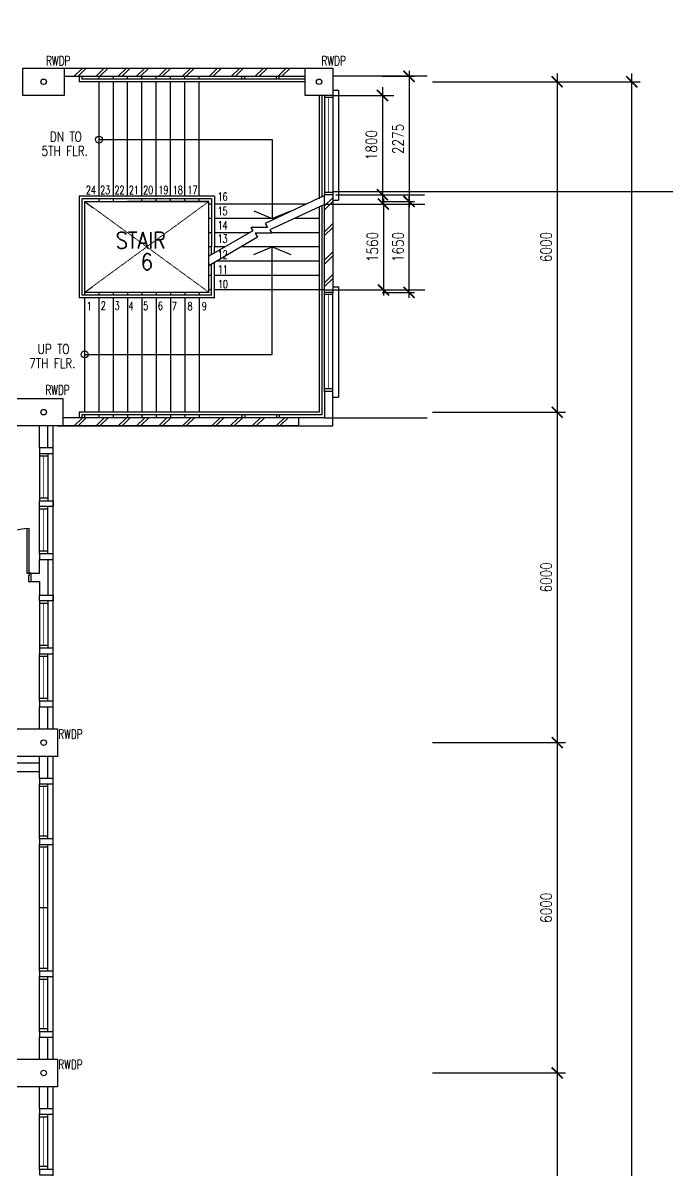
# Model space of a CAD drawing. Extents: x 2687779 to 2997471, y -863049 to -631414.
# Drawn here: x 2781841 to 2793531, y -804187 to -783355 of the extents above; entities that cross this region are included whole.
import ezdxf

# ---------------------------------------------------------------- set-up
doc = ezdxf.new("R2010")
doc.units = 0
doc.header["$LTSCALE"] = 10
doc.header["$MEASUREMENT"] = 0
doc.header["$PDMODE"] = 34
doc.linetypes.add('HIDDEN', pattern=[0.375, 0.25, -0.125])
doc.layers.get('0').update_dxf_attribs({"linetype": 'CONTINUOUS'})
doc.layers.get('DEFPOINTS').update_dxf_attribs({"linetype": 'CONTINUOUS'})
for name, color, linetype in [('COL', 3, 'CONTINUOUS'), ('DIM', 7, 'CONTINUOUS'), ('DR', 7, 'CONTINUOUS'), ('extension', 1, 'CONTINUOUS'), ('H', 1, 'CONTINUOUS'), ('hatch', 7, 'CONTINUOUS'), ('rail', 1, 'CONTINUOUS'), ('RWDP', 145, 'CONTINUOUS'), ('stair', 7, 'CONTINUOUS'), ('T50', 3, 'CONTINUOUS'), ('WALL', 2, 'CONTINUOUS'), ('WIN', 5, 'CONTINUOUS')]:
    doc.layers.add(name, color=color, linetype=linetype)
doc.styles.add('ROMANS', font='romans.shx', dxfattribs={"width": 0.8, "height": 100})
doc.styles.get("Standard").update_dxf_attribs({"font": 'ROMANS.SHX'})
doc.dimstyles.new('STANDARD$0', dxfattribs={"dimscale": 0, "dimtxt": 8, "dimasz": 6, "dimexe": 1, "dimexo": 1, "dimgap": 3, "dimtad": 1, "dimdec": 0, "dimlfac": -1, "dimrnd": 1, "dimzin": 0, "dimdsep": 46, "dimtxsty": 'Standard', "dimcen": 0, "dimclrd": 5, "dimclre": 250, "dimadec": 0, "dimazin": 0, "dimtfac": 1, "dimtdec": 4, "dimtofl": 0, "dimtmove": 0, "dimatfit": 3, "dimfxl": 1, "dimtolj": 1, "dimtzin": 0, "dimarcsym": 0})

# ---------------------------------------------------------------- blocks, each defined once
blk = doc.blocks.new('_ARCHTICK')
at = {"color": 0, "linetype": 'ByBlock', "const_width": 0.15}
blk.add_lwpolyline([(-0.5, -0.5), (0.5, 0.5)], dxfattribs=at)
blk = doc.blocks.new('*D183')
at = {"layer": 'DEFPOINTS', "color": 0, "transparency": 16777216}
for p in [(2789125, -784424), (2789125, -790424), (2791537, -790424)]:
    blk.add_point(p, dxfattribs=at)
at = {"layer": 'DIM', "color": 7, "lineweight": -2, "transparency": 16777216}
for p, q in [((2791537, -784274), (2791537, -790574)), ((2789275, -784424), (2791687, -784424)), ((2789275, -790424), (2791687, -790424))]:
    blk.add_line(p, q, dxfattribs=at)
at = {"layer": 'DIM', "color": 7, "lineweight": -2, "transparency": 16777216, "xscale": 200, "yscale": 200, "zscale": 200}
for p, rotation in [((2791537, -784424), 90), ((2791537, -790424), 270)]:
    blk.add_blockref('_ARCHTICK', p, dxfattribs=dict(at, rotation=rotation))
at = {"layer": 'DIM', "color": 7, "transparency": 16777216, "insert": (2791337, -787424), "char_height": 200, "attachment_point": 5, "rotation": 90, "style": 'ROMANS'}
blk.add_mtext('\\A1;6000', dxfattribs=at)
blk = doc.blocks.new('*D184')
at = {"layer": 'DEFPOINTS', "color": 0, "transparency": 16777216}
for p in [(2789125, -790424), (2789125, -796424), (2791537, -796424)]:
    blk.add_point(p, dxfattribs=at)
at = {"layer": 'DIM', "color": 7, "lineweight": -2, "transparency": 16777216}
for p, q in [((2791537, -790274), (2791537, -796574)), ((2789275, -790424), (2791687, -790424)), ((2789275, -796424), (2791687, -796424))]:
    blk.add_line(p, q, dxfattribs=at)
at = {"layer": 'DIM', "color": 7, "lineweight": -2, "transparency": 16777216, "xscale": 200, "yscale": 200, "zscale": 200}
for p, rotation in [((2791537, -790424), 90), ((2791537, -796424), 270)]:
    blk.add_blockref('_ARCHTICK', p, dxfattribs=dict(at, rotation=rotation))
at = {"layer": 'DIM', "color": 7, "transparency": 16777216, "insert": (2791337, -793424), "char_height": 200, "attachment_point": 5, "rotation": 90, "style": 'ROMANS'}
blk.add_mtext('\\A1;6000', dxfattribs=at)
blk = doc.blocks.new('*D185')
at = {"layer": 'DEFPOINTS', "color": 0, "transparency": 16777216}
for p in [(2789125, -796424), (2789125, -802424), (2791537, -802424)]:
    blk.add_point(p, dxfattribs=at)
at = {"layer": 'DIM', "color": 7, "lineweight": -2, "transparency": 16777216}
for p, q in [((2791537, -796274), (2791537, -802574)), ((2789275, -796424), (2791687, -796424)), ((2789275, -802424), (2791687, -802424))]:
    blk.add_line(p, q, dxfattribs=at)
at = {"layer": 'DIM', "color": 7, "lineweight": -2, "transparency": 16777216, "xscale": 200, "yscale": 200, "zscale": 200}
for p, rotation in [((2791537, -796424), 90), ((2791537, -802424), 270)]:
    blk.add_blockref('_ARCHTICK', p, dxfattribs=dict(at, rotation=rotation))
at = {"layer": 'DIM', "color": 7, "transparency": 16777216, "insert": (2791337, -799424), "char_height": 200, "attachment_point": 5, "rotation": 90, "style": 'ROMANS'}
blk.add_mtext('\\A1;6000', dxfattribs=at)
blk = doc.blocks.new('*D186')
at = {"layer": 'DEFPOINTS', "color": 0, "transparency": 16777216}
for p in [(2789125, -802424), (2789125, -808424), (2791537, -808424)]:
    blk.add_point(p, dxfattribs=at)
at = {"layer": 'DIM', "color": 7, "lineweight": -2, "transparency": 16777216}
for p, q in [((2791537, -802274), (2791537, -808574)), ((2789275, -802424), (2791687, -802424)), ((2789275, -808424), (2791687, -808424))]:
    blk.add_line(p, q, dxfattribs=at)
at = {"layer": 'DIM', "color": 7, "lineweight": -2, "transparency": 16777216, "xscale": 200, "yscale": 200, "zscale": 200}
for p, rotation in [((2791537, -802424), 90), ((2791537, -808424), 270)]:
    blk.add_blockref('_ARCHTICK', p, dxfattribs=dict(at, rotation=rotation))
at = {"layer": 'DIM', "color": 7, "transparency": 16777216, "insert": (2791337, -805424), "char_height": 200, "attachment_point": 5, "rotation": 90, "style": 'ROMANS'}
blk.add_mtext('\\A1;6000', dxfattribs=at)
blk = doc.blocks.new('*D192')
at = {"layer": 'DEFPOINTS', "color": 0, "transparency": 16777216}
for p in [(2789512, -784424), (2792893, -784424), (2789512, -838424)]:
    blk.add_point(p, dxfattribs=at)
at = {"layer": 'DIM', "color": 7, "lineweight": -2, "transparency": 16777216}
for p, q in [((2792893, -838574), (2792893, -784274)), ((2789662, -784424), (2793043, -784424)), ((2789662, -838424), (2793043, -838424))]:
    blk.add_line(p, q, dxfattribs=at)
at = {"layer": 'DIM', "color": 7, "lineweight": -2, "transparency": 16777216, "xscale": 200, "yscale": 200, "zscale": 200}
for p, rotation in [((2792893, -784424), 90), ((2792893, -838424), 270)]:
    blk.add_blockref('_ARCHTICK', p, dxfattribs=dict(at, rotation=rotation))
at = {"layer": 'DIM', "color": 7, "transparency": 16777216, "insert": (2792693, -811424), "char_height": 200, "attachment_point": 5, "rotation": 90, "style": 'ROMANS'}
blk.add_mtext('\\A1;54000', dxfattribs=at)
blk = doc.blocks.new('DR-900-B')
at = {"layer": 'DR'}
for p, q in [((0, 900), (-150, 900)), ((-150, 900), (-150, 860)), ((-150, 860), (-110, 860)), ((-110, 860), (-110, 850)), ((-110, 850), (0, 850)), ((0, 850), (0, 900)), ((-150, 40), (-970, 40)), ((-969, 80), (-150, 80)), ((-150, 80), (-150, 40)), ((-150, 40), (-110, 40)), ((-150, 0), (-150, 40)), ((0, 0), (-150, 0)), ((-110, 50), (0, 50)), ((-110, 40), (-110, 50)), ((0, 50), (0, 0))]:
    blk.add_line(p, q, dxfattribs=at)
blk.add_arc((-150, 40), 820, 90, 180, dxfattribs=at)
blk = doc.blocks.new('*D313')
at = {"layer": 'DEFPOINTS', "color": 0, "transparency": 16777216}
for p in [(2788258, -784324), (2788258, -786599), (2788849, -786599)]:
    blk.add_point(p, dxfattribs=at)
at = {"layer": 'DIM', "color": 7, "lineweight": -2, "transparency": 16777216}
for p, q in [((2788849, -784224), (2788849, -786699)), ((2788358, -784324), (2788949, -784324)), ((2788358, -786599), (2788949, -786599))]:
    blk.add_line(p, q, dxfattribs=at)
at = {"layer": 'DIM', "color": 7, "lineweight": -2, "transparency": 16777216, "xscale": 200, "yscale": 200, "zscale": 200}
for p, rotation in [((2788849, -784324), 90), ((2788849, -786599), 270)]:
    blk.add_blockref('_ARCHTICK', p, dxfattribs=dict(at, rotation=rotation))
at = {"layer": 'DIM', "color": 7, "transparency": 16777216, "insert": (2788649, -785462), "char_height": 200, "attachment_point": 5, "rotation": 90, "style": 'ROMANS'}
blk.add_mtext('\\A1;2275', dxfattribs=at)
blk = doc.blocks.new('*D314')
at = {"layer": 'DEFPOINTS', "color": 0, "transparency": 16777216}
for p in [(2788258, -786599), (2788849, -786599), (2788258, -788249)]:
    blk.add_point(p, dxfattribs=at)
at = {"layer": 'DIM', "color": 7, "lineweight": -2, "transparency": 16777216}
for p, q in [((2788849, -788349), (2788849, -786499)), ((2788358, -786599), (2788949, -786599)), ((2788358, -788249), (2788949, -788249))]:
    blk.add_line(p, q, dxfattribs=at)
at = {"layer": 'DIM', "color": 7, "lineweight": -2, "transparency": 16777216, "xscale": 200, "yscale": 200, "zscale": 200}
for p, rotation in [((2788849, -786599), 90), ((2788849, -788249), 270)]:
    blk.add_blockref('_ARCHTICK', p, dxfattribs=dict(at, rotation=rotation))
at = {"layer": 'DIM', "color": 7, "transparency": 16777216, "insert": (2788649, -787424), "char_height": 200, "attachment_point": 5, "rotation": 90, "style": 'ROMANS'}
blk.add_mtext('\\A1;1650', dxfattribs=at)
blk = doc.blocks.new('*D315')
at = {"color": 7, "lineweight": -2, "transparency": 16777216}
for p, q in [((2788384, -786544), (2788384, -788304)), ((2787958, -786644), (2788484, -786644)), ((2787958, -788204), (2788484, -788204))]:
    blk.add_line(p, q, dxfattribs=at)
at = {"layer": 'DEFPOINTS', "color": 0, "transparency": 16777216}
for p in [(2787858, -786644), (2787858, -788204), (2788384, -788204)]:
    blk.add_point(p, dxfattribs=at)
at = {"color": 7, "lineweight": -2, "transparency": 16777216, "xscale": 200, "yscale": 200, "zscale": 200}
for p, rotation in [((2788384, -786644), 90), ((2788384, -788204), 270)]:
    blk.add_blockref('_ARCHTICK', p, dxfattribs=dict(at, rotation=rotation))
at = {"color": 7, "transparency": 16777216, "insert": (2788184, -787424), "char_height": 200, "attachment_point": 5, "rotation": 90, "style": 'ROMANS'}
blk.add_mtext('\\A1;1560', dxfattribs=at)
blk = doc.blocks.new('*D316')
at = {"layer": 'DEFPOINTS', "color": 0, "linetype": 'Continuous', "transparency": 16777216}
for p in [(2787832, -784674), (2787832, -786474), (2788366, -786474)]:
    blk.add_point(p, dxfattribs=at)
at = {"layer": 'hatch', "color": 7, "linetype": 'Continuous', "lineweight": -2, "transparency": 16777216}
for p, q in [((2787982, -784674), (2788516, -784674)), ((2788366, -784524), (2788366, -786624)), ((2787982, -786474), (2788516, -786474))]:
    blk.add_line(p, q, dxfattribs=at)
at = {"layer": 'hatch', "color": 7, "linetype": 'Continuous', "lineweight": -2, "transparency": 16777216, "xscale": 200, "yscale": 200, "zscale": 200}
for p, rotation in [((2788366, -784674), 90), ((2788366, -786474), 270)]:
    blk.add_blockref('_ARCHTICK', p, dxfattribs=dict(at, rotation=rotation))
at = {"layer": 'hatch', "color": 7, "linetype": 'Continuous', "transparency": 16777216, "insert": (2788166, -785574), "char_height": 200, "attachment_point": 5, "rotation": 90, "style": 'ROMANS'}
blk.add_mtext('\\A1;1800', dxfattribs=at)

msp = doc.modelspace()

# ---------------------------------------------------------------- linework, layer by layer
for p, q in [((2786366.8, -785473.7), (2786366.8, -786904.1)), ((2786366.8, -789374.1), (2786366.8, -787424.1))]:
    msp.add_line(p, q)
at = {"color": 9}
for p, q in [((2782391.3, -796174.1), (2782391.3, -790674.1)), ((2782391.3, -802174.1), (2782391.3, -796674.1)), ((2782391.3, -808174.1), (2782391.3, -802674.1))]:
    msp.add_line(p, q, dxfattribs=at)
at = {"layer": 'COL'}
for points in [[(2781841.3, -784174.1), (2782591.3, -784174.1), (2782591.3, -784674.1), (2781841.3, -784674.1)], [(2781841.3, -784174.1), (2782591.3, -784174.1), (2782591.3, -784674.1), (2781841.3, -784674.1)], [(2786966.3, -784174.1), (2787466.3, -784174.1), (2787466.3, -784674.1), (2786966.3, -784674.1)], [(2781716.3, -790174.1), (2782566.3, -790174.1), (2782566.3, -790674.1), (2781716.3, -790674.1)], [(2781716.3, -790174.1), (2782566.3, -790174.1), (2782566.3, -790674.1), (2781716.3, -790674.1)], [(2781716.3, -796174.1), (2782466.3, -796174.1), (2782466.3, -796674.1), (2781716.3, -796674.1)], [(2781716.3, -802174.1), (2782466.3, -802174.1), (2782466.3, -802674.1), (2781716.3, -802674.1)]]:
    msp.add_lwpolyline(points, close=True, dxfattribs=at)
msp.add_lwpolyline([(2787316.3, -790049.1), (2787316.3, -790524.1), (2786841.3, -790524.1), (2786841.3, -790674.1), (2787466.3, -790674.1), (2787466.3, -790049.1), (2787316.3, -790049.1)], dxfattribs=at)
at = {"layer": 'extension'}
msp.add_line((2782466.3, -790674.1), (2787466.3, -790674.1), dxfattribs=at)
at = {"layer": 'H'}
for p, q in [((2782919.8, -784174.1), (2782769.8, -784324.1)), ((2782990.6, -784174.1), (2782840.6, -784324.1)), ((2783317.8, -784174.1), (2783167.8, -784324.1)), ((2783388.6, -784174.1), (2783238.6, -784324.1)), ((2783718.7, -784174.1), (2783568.7, -784324.1)), ((2783789.4, -784174.1), (2783639.4, -784324.1)), ((2784053.8, -784174.1), (2783903.8, -784324.1)), ((2784124.6, -784174.1), (2783974.6, -784324.1)), ((2784454.7, -784174.1), (2784304.7, -784324.1)), ((2784525.4, -784174.1), (2784375.4, -784324.1)), ((2784885.7, -784174.1), (2784735.7, -784324.1)), ((2784956.4, -784174.1), (2784806.4, -784324.1)), ((2785374.8, -784174.1), (2785224.8, -784324.1)), ((2785445.6, -784174.1), (2785295.6, -784324.1)), ((2785775.7, -784174.1), (2785625.7, -784324.1)), ((2785846.4, -784174.1), (2785696.4, -784324.1)), ((2786206.7, -784174.1), (2786056.7, -784324.1)), ((2786277.4, -784174.1), (2786127.4, -784324.1)), ((2786620.7, -784174.1), (2786470.7, -784324.1)), ((2786691.4, -784174.1), (2786541.4, -784324.1)), ((2787466.3, -786528.4), (2787316.3, -786678.4)), ((2787466.3, -786599.1), (2787316.3, -786749.1)), ((2787466.3, -786997.4), (2787316.3, -787147.4)), ((2787466.3, -787068.1), (2787316.3, -787218.1)), ((2787466.3, -787512.4), (2787316.3, -787662.4)), ((2787466.3, -787583.1), (2787316.3, -787733.1)), ((2787466.3, -787923.4), (2787316.3, -788073.4)), ((2787466.3, -787994.2), (2787316.3, -788144.2)), ((2782919.8, -790524.1), (2782769.8, -790674.1)), ((2782990.6, -790524.1), (2782840.6, -790674.1)), ((2783317.8, -790524.1), (2783167.8, -790674.1)), ((2783388.6, -790524.1), (2783238.6, -790674.1)), ((2783718.7, -790524.1), (2783568.7, -790674.1)), ((2783789.4, -790524.1), (2783639.4, -790674.1)), ((2784053.8, -790524.1), (2783903.8, -790674.1)), ((2784124.6, -790524.1), (2783974.6, -790674.1)), ((2784454.7, -790524.1), (2784304.7, -790674.1)), ((2784525.4, -790524.1), (2784375.4, -790674.1)), ((2784885.7, -790524.1), (2784735.7, -790674.1)), ((2784956.4, -790524.1), (2784806.4, -790674.1)), ((2785418.3, -790524.1), (2785268.3, -790674.1)), ((2785489, -790524.1), (2785339, -790674.1)), ((2785753.4, -790524.1), (2785603.4, -790674.1)), ((2785824.2, -790524.1), (2785674.2, -790674.1)), ((2786154.3, -790524.1), (2786004.3, -790674.1)), ((2786225, -790524.1), (2786075, -790674.1)), ((2786585.3, -790524.1), (2786435.3, -790674.1)), ((2786656, -790524.1), (2786506, -790674.1))]:
    msp.add_line(p, q, dxfattribs=at)
at = {"layer": 'hatch', "color": 8}
msp.add_lwpolyline([(2752091.3, -784349.1), (2752091.3, -779674.1), (2742141.3, -779674.1), (2742141.3, -769649.1), (2745966.3, -769649.1), (2745966.3, -762924.1), (2771615.6, -762924.1), (2771615.6, -762524.1), (2787822.4, -762524.1), (2787822.4, -762924.1), (2813472.4, -762924.1), (2813472.4, -769649.1), (2817297.4, -769649.1), (2817297.4, -786424.1), (2787465, -786424.1)], dxfattribs=at)
at = {"layer": 'rail', "color": 203}
for p, q in [((2782861.3, -784324.1), (2782861.3, -784424.1)), ((2786966.3, -784424.1), (2782861.3, -784424.1)), ((2782911.3, -784324.1), (2782911.3, -784374.1)), ((2786966.3, -784374.1), (2782911.3, -784374.1)), ((2785816.3, -784374.1), (2785816.3, -784324.1)), ((2785866.3, -784374.1), (2785866.3, -784324.1)), ((2786441.3, -784374.1), (2786441.3, -784324.1)), ((2786491.3, -784374.1), (2786491.3, -784324.1)), ((2787216.3, -784674.1), (2787216.3, -786546.6)), ((2787216.3, -784674.1), (2787216.3, -786546.6)), ((2787266.3, -784674.1), (2787266.3, -786518.4)), ((2787266.3, -784674.1), (2787266.3, -786518.4)), ((2785316.3, -786499.1), (2782861.3, -786499.1)), ((2782861.3, -786499.1), (2782861.3, -788349.1)), ((2785266.3, -786549.1), (2782911.3, -786549.1)), ((2782911.3, -786549.1), (2782911.3, -788299.1)), ((2785266.3, -786549.1), (2785266.3, -787424.1)), ((2785316.3, -786499.1), (2785316.3, -787424.1)), ((2787216.3, -786707.8), (2787216.3, -790424.1)), ((2787266.3, -786679.7), (2787266.3, -790474.1)), ((2785266.3, -787564.2), (2785266.3, -787424.1)), ((2785316.3, -787535.3), (2785316.3, -787424.1)), ((2785266.3, -788299.1), (2785266.3, -787734)), ((2785316.3, -788349.1), (2785316.3, -787704.7)), ((2785316.3, -788349.1), (2782861.3, -788349.1)), ((2785266.3, -788299.1), (2782911.3, -788299.1)), ((2787216.3, -790424.1), (2782861.3, -790424.1)), ((2782861.3, -790424.1), (2782861.3, -790524.1)), ((2787266.3, -790474.1), (2782911.3, -790474.1)), ((2782911.3, -790474.1), (2782911.3, -790524.1)), ((2785816.3, -790474.1), (2785816.3, -790524.1)), ((2785866.3, -790474.1), (2785866.3, -790524.1)), ((2786441.3, -790474.1), (2786441.3, -790524.1)), ((2786491.3, -790474.1), (2786491.3, -790524.1))]:
    msp.add_line(p, q, dxfattribs=at)
at = {"layer": 'RWDP', "color": 142, "linetype": 'Continuous'}
for centre in [(2782216.3, -784424.1), (2787216.3, -784424.1), (2782216.3, -790424.1), (2782216.3, -796424.1), (2782216.3, -802424.1)]:
    msp.add_circle(centre, 50, dxfattribs=at)
at = {"layer": 'stair'}
for p, q in [((2783221.3, -784324.1), (2783221.3, -784374.1)), ((2783221.3, -784424.1), (2783221.3, -786499.1)), ((2783481.3, -784324.1), (2783481.3, -784374.1)), ((2783481.3, -784424.1), (2783481.3, -786499.1)), ((2783741.3, -784374.1), (2783741.3, -784324.1)), ((2783741.3, -786499.1), (2783741.3, -784424.1)), ((2784001.3, -784374.1), (2784001.3, -784324.1)), ((2784001.3, -786499.1), (2784001.3, -784424.1)), ((2784261.3, -784374.1), (2784261.3, -784324.1)), ((2784261.3, -786499.1), (2784261.3, -784424.1)), ((2784521.3, -784374.1), (2784521.3, -784324.1)), ((2784521.3, -786499.1), (2784521.3, -784424.1)), ((2784781.3, -784374.1), (2784781.3, -784324.1)), ((2784781.3, -786499.1), (2784781.3, -784424.1)), ((2785041.3, -784374.1), (2785041.3, -784324.1)), ((2785041.3, -786499.1), (2785041.3, -784424.1)), ((2783221.3, -785473.7), (2786366.8, -785473.7)), ((2783221.3, -786549.1), (2783221.3, -786599.1)), ((2783481.3, -786549.1), (2783481.3, -786599.1)), ((2784001.3, -786599.1), (2784001.3, -786549.1)), ((2784261.3, -786599.1), (2784261.3, -786549.1)), ((2784521.3, -786599.1), (2784521.3, -786549.1)), ((2784781.3, -786599.1), (2784781.3, -786549.1)), ((2785041.3, -786599.1), (2785041.3, -786549.1)), ((2782961.3, -786599.1), (2785216.3, -786599.1)), ((2782961.3, -786599.1), (2782961.3, -788299.1)), ((2785216.3, -786599.1), (2783741.3, -786599.1)), ((2785266.3, -786644.1), (2785215.3, -786644.1)), ((2785216.3, -788249.1), (2785216.3, -786599.1)), ((2786989.9, -786644.1), (2785316.3, -786644.1)), ((2785266.3, -786904.1), (2785215.3, -786904.1)), ((2786405.7, -786904.1), (2785316.3, -786904.1)), ((2787216.3, -786904.1), (2786770.8, -786904.1)), ((2785266.3, -787164.1), (2785215.3, -787164.1)), ((2785958.9, -787164.1), (2785316.3, -787164.1)), ((2787216.3, -787164.1), (2786356, -787164.1)), ((2785266.3, -787424.1), (2785215.3, -787424.1)), ((2785508.8, -787424.1), (2785316.3, -787424.1)), ((2785508.8, -787424.1), (2785316.3, -787424.1)), ((2787216.3, -787424.1), (2785794.4, -787424.1)), ((2787216.3, -787684.1), (2785351.4, -787684.1)), ((2785266.3, -787944.1), (2785215.3, -787944.1)), ((2787216.3, -787944.1), (2785316.3, -787944.1)), ((2785041.3, -788249.1), (2782961.3, -788249.1)), ((2783221.3, -788249.1), (2783221.3, -788299.1)), ((2783481.3, -788249.1), (2783481.3, -788299.1)), ((2785216.3, -788249.1), (2783481.3, -788249.1)), ((2783741.3, -788249.1), (2783741.3, -788299.1)), ((2784001.3, -788249.1), (2784001.3, -788299.1)), ((2784261.3, -788249.1), (2784261.3, -788299.1)), ((2784521.3, -788249.1), (2784521.3, -788299.1)), ((2784781.3, -788249.1), (2784781.3, -788299.1)), ((2785041.3, -788249.1), (2785041.3, -788299.1)), ((2785266.3, -788204.1), (2785215.3, -788204.1)), ((2787315.3, -788204.1), (2785316.3, -788204.1)), ((2782961.3, -788349.1), (2782961.3, -790424.1)), ((2783221.3, -788349.1), (2783221.3, -790424.1)), ((2783481.3, -788349.1), (2783481.3, -790424.1)), ((2783741.3, -788349.1), (2783741.3, -790424.1)), ((2784001.3, -788349.1), (2784001.3, -790424.1)), ((2784261.3, -788349.1), (2784261.3, -790424.1)), ((2784521.3, -788349.1), (2784521.3, -790424.1)), ((2784781.3, -788349.1), (2784781.3, -790424.1)), ((2785041.3, -788349.1), (2785041.3, -790424.1)), ((2782961.3, -789374.1), (2786366.8, -789374.1)), ((2782961.3, -790474.1), (2782961.3, -790524.1)), ((2783221.3, -790474.1), (2783221.3, -790524.1)), ((2783481.3, -790474.1), (2783481.3, -790524.1)), ((2783741.3, -790474.1), (2783741.3, -790524.1)), ((2784001.3, -790474.1), (2784001.3, -790524.1)), ((2784261.3, -790474.1), (2784261.3, -790524.1)), ((2784521.3, -790474.1), (2784521.3, -790524.1)), ((2784781.3, -790474.1), (2784781.3, -790524.1)), ((2785041.3, -790474.1), (2785041.3, -790524.1))]:
    msp.add_line(p, q, dxfattribs=at)
at = {"layer": 'stair', "color": 5, "linetype": 'HIDDEN'}
for p, q in [((2789175.7, -784319.2), (2787466.3, -784319.2)), ((2787520.6, -786474.1), (2789133.8, -786474.1)), ((2782961.3, -788249.1), (2785216.3, -786599.1)), ((2782961.3, -786599.1), (2785216.3, -788249.1)), ((2787316.3, -790524.1), (2789175.8, -790524.1))]:
    msp.add_line(p, q, dxfattribs=at)
at = {"layer": 'stair', "color": 6, "linetype": 'Continuous'}
for p, q in [((2787466.3, -784574.1), (2787566.3, -784574.1)), ((2787566.3, -784574.1), (2787566.3, -786574.1)), ((2787466.3, -786574.1), (2787566.3, -786574.1)), ((2787466.3, -788149.1), (2787566.3, -788149.1)), ((2787566.3, -788149.1), (2787566.3, -790149.1)), ((2787466.3, -790149.1), (2787566.3, -790149.1))]:
    msp.add_line(p, q, dxfattribs=at)
at = {"layer": 'stair', "color": 251, "linetype": 'HIDDEN'}
for p, q in [((2787466.3, -784674.1), (2788574.5, -784674.1)), ((2787316.3, -786644.1), (2789133.8, -786644.1)), ((2787316.3, -788204.1), (2789133.8, -788204.1))]:
    msp.add_line(p, q, dxfattribs=at)
at = {"layer": 'stair', "linetype": 'HIDDEN'}
msp.add_line((2784481.3, -788249.1), (2783921.3, -788249.1), dxfattribs=at)
at = {"layer": 'stair'}
for points in [[(2787316.3, -786490.3), (2786238.7, -786998), (2786281.4, -787069.4), (2785978.5, -787069.4), (2786015.5, -787131.4), (2785216.3, -787593.1)], [(2787316.3, -786651.6), (2786324.2, -787110.8), (2786361.2, -787172.8), (2786058.3, -787172.8)], [(2786058.3, -787172.8), (2786101, -787244.2), (2785216.3, -787763.4)]]:
    msp.add_lwpolyline(points, dxfattribs=at)
at = {"layer": 'stair', "color": 4, "linetype": 'Continuous'}
for points in [[(2786029.7, -786769.4), (2786366.8, -786904.1), (2786703.8, -786769.4)], [(2786029.7, -787558.9), (2786366.8, -787424.1), (2786703.8, -787558.9)]]:
    msp.add_lwpolyline(points, dxfattribs=at)
at = {"layer": 'stair', "color": 2, "linetype": 'Continuous'}
for centre in [(2783221.3, -785473.7), (2782961.3, -789374.1)]:
    msp.add_circle(centre, 62.5, dxfattribs=at)
at = {"layer": 'WALL'}
for p, q in [((2782591.3, -784174.1), (2786966.3, -784174.1)), ((2782591.3, -784324.1), (2786966.3, -784324.1)), ((2787466.3, -786474.1), (2787316.3, -786474.1)), ((2787316.3, -788249.1), (2787316.3, -786474.1)), ((2787466.3, -786474.1), (2787466.3, -788249.1)), ((2787466.3, -788249.1), (2787316.3, -788249.1)), ((2786841.3, -790524.1), (2782566.3, -790524.1)), ((2782141.3, -791074.1), (2782141.3, -790674.1)), ((2782291.3, -791074.1), (2782291.3, -790674.1)), ((2786841.3, -790674.1), (2782566.3, -790674.1)), ((2782141.3, -793349.1), (2782141.3, -793099.1)), ((2782291.3, -793099.1), (2782291.3, -793749.1)), ((2782141.3, -793499.1), (2782141.3, -793749.1)), ((2782141.3, -796174.1), (2782141.3, -795774.1)), ((2782291.3, -796174.1), (2782291.3, -795774.1)), ((2782141.3, -797074.1), (2782141.3, -796674.1)), ((2782291.3, -797074.1), (2782291.3, -796674.1)), ((2782141.3, -796799.1), (2778966.3, -796799.1)), ((2782141.3, -802174.1), (2782141.3, -801774.1)), ((2782291.3, -802174.1), (2782291.3, -801774.1)), ((2782141.3, -803074.1), (2782141.3, -802674.1)), ((2782291.3, -803074.1), (2782291.3, -802674.1))]:
    msp.add_line(p, q, dxfattribs=at)
at = {"layer": 'WALL', "linetype": 'Continuous'}
msp.add_line((2775141.3, -796949.1), (2782141.3, -796949.1), dxfattribs=at)
at = {"layer": 'WALL'}
for points in [[(2782391.3, -791074.1), (2782141.3, -791074.1), (2782141.3, -791174.1), (2782391.3, -791174.1)], [(2782391.3, -792136.6), (2782141.3, -792136.6), (2782141.3, -792036.6), (2782391.3, -792036.6)], [(2782391.3, -792999.1), (2782141.3, -792999.1), (2782141.3, -793099.1), (2782391.3, -793099.1)], [(2782391.3, -793849.1), (2782141.3, -793849.1), (2782141.3, -793749.1), (2782391.3, -793749.1)], [(2782391.3, -794711.6), (2782141.3, -794711.6), (2782141.3, -794811.6), (2782391.3, -794811.6)], [(2782391.3, -795674.1), (2782141.3, -795674.1), (2782141.3, -795774.1), (2782391.3, -795774.1)], [(2782391.3, -797074.1), (2782141.3, -797074.1), (2782141.3, -797174.1), (2782391.3, -797174.1)], [(2782391.3, -798174.1), (2782141.3, -798174.1), (2782141.3, -798274.1), (2782391.3, -798274.1)], [(2782391.3, -800574.1), (2782141.3, -800574.1), (2782141.3, -800674.1), (2782391.3, -800674.1)], [(2782391.3, -801674.1), (2782141.3, -801674.1), (2782141.3, -801774.1), (2782391.3, -801774.1)], [(2782391.3, -803074.1), (2782141.3, -803074.1), (2782141.3, -803174.1), (2782391.3, -803174.1)], [(2782391.3, -804174.1), (2782141.3, -804174.1), (2782141.3, -804274.1), (2782391.3, -804274.1)]]:
    msp.add_lwpolyline(points, close=True, dxfattribs=at)
for points in [[(2781991.3, -793349.1), (2782141.3, -793349.1)], [(2781991.3, -793499.1), (2782141.3, -793499.1)]]:
    msp.add_lwpolyline(points, dxfattribs=at)
at = {"layer": 'WIN'}
for p, q in [((2787316.3, -784674.1), (2787316.3, -786474.1)), ((2787466.3, -784712.1), (2787316.3, -784712.1)), ((2787466.3, -784674.1), (2787466.3, -786474.1)), ((2787466.3, -786436.1), (2787316.3, -786436.1)), ((2787316.3, -790049.1), (2787316.3, -788249.1)), ((2787466.3, -790049.1), (2787466.3, -788249.1)), ((2787466.3, -788287.1), (2787316.3, -788287.1)), ((2787466.3, -790002.2), (2787316.3, -790002.2)), ((2782141.3, -791174.1), (2782141.3, -792036.6)), ((2782291.3, -791224.1), (2782141.3, -791224.1)), ((2782291.3, -791174.1), (2782291.3, -792036.6)), ((2782291.3, -791986.6), (2782141.3, -791986.6)), ((2782141.3, -792999.1), (2782141.3, -792136.6)), ((2782291.3, -792186.6), (2782141.3, -792186.6)), ((2782291.3, -792999.1), (2782291.3, -792136.6)), ((2782291.3, -792949.1), (2782141.3, -792949.1)), ((2782141.3, -793849.1), (2782141.3, -794711.6)), ((2782291.3, -793849.1), (2782291.3, -794711.6)), ((2782291.3, -793899.1), (2782141.3, -793899.1)), ((2782291.3, -794661.6), (2782141.3, -794661.6)), ((2782141.3, -795674.1), (2782141.3, -794811.6)), ((2782291.3, -794861.6), (2782141.3, -794861.6)), ((2782291.3, -795674.1), (2782291.3, -794811.6)), ((2782291.3, -795624.1), (2782141.3, -795624.1)), ((2782141.3, -798174.1), (2782141.3, -797174.1)), ((2782291.3, -798174.1), (2782291.3, -797174.1)), ((2782291.3, -797224.1), (2782141.3, -797224.1)), ((2782291.3, -798124.1), (2782141.3, -798124.1)), ((2782141.3, -800574.1), (2782141.3, -798274.1)), ((2782291.3, -798324.1), (2782141.3, -798324.1)), ((2782291.3, -800574.1), (2782291.3, -798274.1)), ((2782291.3, -799424.1), (2782141.3, -799424.1)), ((2782291.3, -800524.1), (2782141.3, -800524.1)), ((2782141.3, -801674.1), (2782141.3, -800674.1)), ((2782291.3, -800724.1), (2782141.3, -800724.1)), ((2782291.3, -801674.1), (2782291.3, -800674.1)), ((2782291.3, -801624.1), (2782141.3, -801624.1)), ((2782141.3, -804174.1), (2782141.3, -803174.1)), ((2782291.3, -803224.1), (2782141.3, -803224.1)), ((2782291.3, -804174.1), (2782291.3, -803174.1)), ((2782291.3, -804124.1), (2782141.3, -804124.1))]:
    msp.add_line(p, q, dxfattribs=at)
at = {"layer": 'WIN', "const_width": 10, "flags": 128}
for points in [[(2787391.3, -784712.1), (2787391.3, -786436.1)], [(2787391.3, -790002.2), (2787391.3, -788287.1)], [(2782216.3, -791986.6), (2782216.3, -791224.1)], [(2782216.3, -792186.6), (2782216.3, -792949.1)], [(2782216.3, -794661.6), (2782216.3, -793899.1)], [(2782216.3, -794861.6), (2782216.3, -795624.1)], [(2782216.3, -798124.1), (2782216.3, -797224.1)], [(2782216.3, -800524.1), (2782216.3, -798324.1)], [(2782216.3, -800724.1), (2782216.3, -801624.1)], [(2782216.3, -804124.1), (2782216.3, -803224.1)]]:
    msp.add_lwpolyline(points, dxfattribs=at)

# ---------------------------------------------------------------- block references
at = {"layer": 'WALL', "linetype": 'Continuous', "xscale": -1, "rotation": 90}
msp.add_blockref('DR-900-B', (2781991.3, -793499.1), dxfattribs=at)

# ---------------------------------------------------------------- texts
at = {"layer": 'RWDP', "color": 142, "style": 'ROMANS', "width": 0.7}
for p in [(2782259.2, -784125.7), (2787259.2, -784125.7), (2782246.8, -790105.9), (2782481.8, -796354.9), (2782481.8, -802354.9)]:
    msp.add_text('RWDP', height=170, dxfattribs=at).set_placement(p)
at = {"layer": 'stair', "color": 7, "linetype": 'Continuous', "style": 'ROMANS'}
for s, height, width, p in [('DN TO', 175, 0.8, (2782330, -785508.2)), ('5TH FLR.', 175, 0.8, (2782181, -785766.5)), ('24', 150, 0.7, (2782984.7, -786464)), ('23', 150, 0.7, (2783244.7, -786464)), ('22', 150, 0.7, (2783504.7, -786464)), ('21', 150, 0.7, (2783764.7, -786464)), ('20', 150, 0.7, (2784024.7, -786464)), ('19', 150, 0.7, (2784300.7, -786464)), ('18', 150, 0.7, (2784561.7, -786464)), ('17', 150, 0.7, (2784827.7, -786464)), ('16', 150, 0.7, (2785374.4, -786587.3)), ('15', 150, 0.7, (2785374.4, -786847.3)), ('14', 150, 0.7, (2785374.4, -787107.3)), ('13', 150, 0.7, (2785374.4, -787349.3)), ('12', 150, 0.7, (2785375.4, -787639)), ('11', 150, 0.7, (2785380.7, -787909)), ('10', 150, 0.7, (2785380.7, -788174)), ('1', 150, 0.7, (2782996.7, -788574.1)), ('2', 150, 0.7, (2783254.3, -788563.6)), ('3', 150, 0.7, (2783503.8, -788563.6)), ('4', 150, 0.7, (2783757.4, -788568.8)), ('5', 150, 0.7, (2784023.8, -788568.9)), ('6', 150, 0.7, (2784290.3, -788568.9)), ('7', 150, 0.7, (2784543.8, -788574.1)), ('8', 150, 0.7, (2784828.1, -788574.1)), ('9', 150, 0.7, (2785088.1, -788574.1)), ('UP TO', 175, 0.8, (2782106, -789365.2)), ('7TH FLR.', 175, 0.8, (2781957, -789623.5))]:
    msp.add_text(s, height=height, dxfattribs=dict(at, width=width)).set_placement(p)
at = {"layer": 'T50', "color": 2, "style": 'ROMANS', "width": 0.85}
for s, p in [('STAIR', (2783525.9, -787452.4)), ('6', (2783980.4, -787843.6))]:
    msp.add_text(s, height=300, dxfattribs=at).set_placement(p)

# ---------------------------------------------------------------- dimensions: what is measured, and where the dimension line sits
dim = msp.add_aligned_dim(p1=(2787858.5, -786644.1), p2=(2787858.5, -788204.1), distance=525.3, dimstyle='STANDARD$0', override={"dimscale": 100, "dimtxt": 2, "dimasz": 2, "dimgap": 1, "dimtxsty": 'ROMANS', "dimblk": 'ARCHTICK', "dimdle": 1, "dimclrd": 7, "dimclre": 7, "dimclrt": 7, "dimtdec": 0, "dimtmove": 2})
dim.commit()
dim.dimension.update_dxf_attribs({"geometry": '*D315', "text_midpoint": (2788183.8, -787424.1)})
at = {"layer": 'DIM'}
for p1, angle, picture, middle in [((2788257.5, -784324.1), 90, '*D313', (2788648.5, -785461.6)), ((2788257.5, -788249.1), 270, '*D314', (2788648.5, -787424.1))]:
    dim = msp.add_linear_dim(base=(2788848.5, -786599.1), p1=p1, p2=(2788257.5, -786599.1), angle=angle, dimstyle='STANDARD$0', override={"dimscale": 100, "dimtxt": 2, "dimasz": 2, "dimgap": 1, "dimtxsty": 'ROMANS', "dimblk": 'ARCHTICK', "dimdle": 1, "dimclrd": 7, "dimclre": 7, "dimclrt": 7, "dimtdec": 0, "dimtmove": 2}, dxfattribs=at)
    dim.commit()
    dim.dimension.update_dxf_attribs({"geometry": picture, "text_midpoint": middle})
for p1, p2, distance, picture, middle in [((2789125.5, -784424.1), (2789125.5, -790424.1), 2411.1, '*D183', (2791336.6, -787424.1)), ((2789512.5, -838424.1), (2789512.5, -784424.1), -3380.9, '*D192', (2792693.4, -811424.1)), ((2789125.5, -790424.1), (2789125.5, -796424.1), 2411.1, '*D184', (2791336.6, -793424.1)), ((2789125.5, -796424.1), (2789125.5, -802424.1), 2411.1, '*D185', (2791336.6, -799424.1)), ((2789125.5, -802424.1), (2789125.5, -808424.1), 2411.1, '*D186', (2791336.6, -805424.1))]:
    dim = msp.add_aligned_dim(p1=p1, p2=p2, distance=distance, dimstyle='STANDARD$0', override={"dimscale": 100, "dimtxt": 2, "dimasz": 2, "dimexe": 1.5, "dimexo": 1.5, "dimgap": 1, "dimtxsty": 'ROMANS', "dimblk": 'ARCHTICK', "dimdle": 1.5, "dimclrd": 7, "dimclre": 7, "dimclrt": 7, "dimtdec": 0, "dimtmove": 2}, dxfattribs=at)
    dim.commit()
    dim.dimension.update_dxf_attribs({"geometry": picture, "text_midpoint": middle})
at = {"layer": 'hatch', "linetype": 'Continuous'}
dim = msp.add_linear_dim(base=(2788366.4, -786474.1), p1=(2787832.4, -784674.1), p2=(2787832.4, -786474.1), angle=90, dimstyle='STANDARD$0', override={"dimscale": 100, "dimtxt": 2, "dimasz": 2, "dimexe": 1.5, "dimexo": 1.5, "dimgap": 1, "dimtxsty": 'ROMANS', "dimblk": 'ARCHTICK', "dimdle": 1.5, "dimclrd": 7, "dimclre": 7, "dimclrt": 7, "dimtdec": 0, "dimtmove": 2}, dxfattribs=at)
dim.commit()
dim.dimension.update_dxf_attribs({"geometry": '*D316', "text_midpoint": (2788166.4, -785574.1)})

doc.saveas('drawing.dxf')
